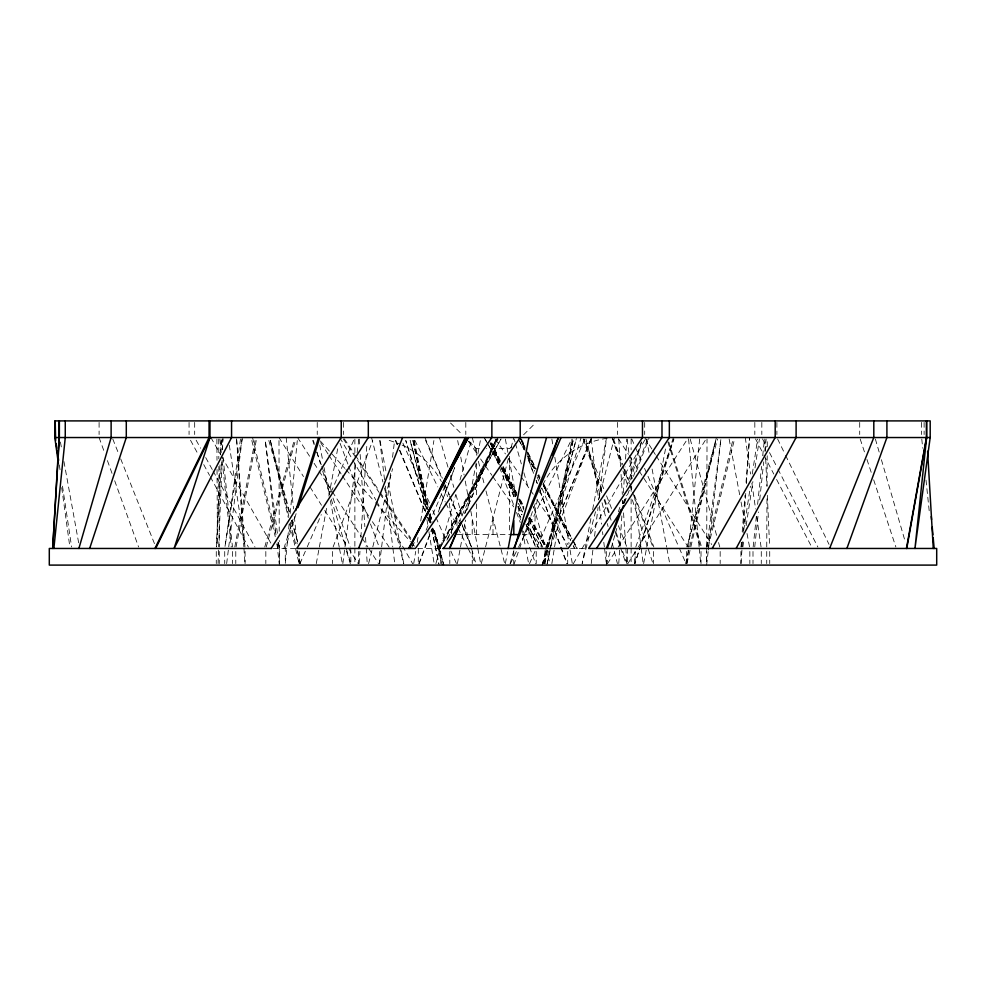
<?xml version="1.0" encoding="UTF-8"?>
<svg xmlns="http://www.w3.org/2000/svg" width="986" height="986" viewBox="0 0 986 986"><rect width="100%" height="100%" fill="white"/><g stroke="black" fill="none" stroke-linecap="round" stroke-linejoin="round"><path stroke-width="0.74" stroke-dasharray="4.93 3.7" d="M706.715 548.191L706.666 563.561L706.629 551.482M706.715 546.663L707.024 439.078M766.738 546.947L766.997 495.28M767.046 486.16L767.207 455.766M767.256 446.658L767.293 439.053M218.054 563.561L218.658 548.191M218.719 546.663L222.084 460.585M222.503 449.838L222.922 439.078M220.038 464.887L216.353 546.947L221.505 461.855M220.519 454.25L221.197 439.053M634.565 563.585L635.132 551.482L635.267 563.585M222.984 437.537L222.244 449.69L221.147 439.053M359.163 563.561L359.964 551.273M360.864 537.432L366.94 443.688M618.764 563.561L619.763 548.191M619.861 546.663L621.858 515.924M622.647 503.624L622.844 500.555M623.349 492.864L625.038 466.735M625.543 459.057L626.837 439.078M741.016 563.561L742.051 548.191M742.162 546.663L742.569 540.513M743.087 532.822L745.786 492.864M746.402 483.645L749.508 437.537L745.86 484.644M741.041 546.947L741.386 542.386M742.212 531.75L745.034 495.28M289.132 524.096L285.274 563.585L285.299 548.462L296.182 513.435M290.167 513.472L297.291 440.569M686.848 563.585L688.401 548.401M688.561 546.873L699.813 437.537M753.156 546.947L756.336 516.553M757.618 504.401L761.599 466.403M762.708 455.766L764.47 439.053M754.734 546.947L758.431 511.993M759.713 499.84L763.731 461.855M764.853 451.218L766.134 439.053M543.73 563.585L545.344 548.462M706.629 565.101L708.182 551.433M708.355 549.917L720.914 439.053L706.629 548.462M379.61 563.585L381.459 548.401M381.644 546.873L390.887 470.951M392.551 457.282L394.585 440.569M591.23 563.585L593.079 548.401M594.558 536.248L598.071 507.396M599.18 498.287L606.39 439.053M226.657 563.585L228.555 548.401M228.74 546.873L242.149 439.053M342.845 563.585L344.804 548.401M345.001 546.873L355.946 461.83M357.117 452.722L358.867 439.053M240.498 439.053L224.944 546.947L242.334 437.537M741.152 546.947L741.842 542.386M743.703 530.234L750.42 486.16M752.281 474.007L757.618 439.053M742.865 546.947L744.023 539.342M746.131 525.674L752.885 481.599M754.993 467.931L759.417 439.053M413.713 563.585L415.71 551.433M417.214 542.325L418.2 536.248M420.702 521.064L433.902 440.569M551.852 563.585L554.342 548.401M554.588 546.873L572.287 439.053M316.272 563.598L319.07 548.598M319.341 547.094L327.179 505.066M328.856 496.069L338.087 446.547M457.393 563.598L460.191 548.598M460.474 547.094L465.515 520.078M467.475 509.577L476.152 463.05M477.84 454.041L480.909 437.537M505.362 563.598L507.605 551.593M234.804 546.959L255.041 440.532M236.061 546.959L256.224 440.532M643.636 563.598L646.496 548.598M646.779 547.094L665.957 446.547M590.885 518.574L582.159 563.598L595.507 511.697M592.623 509.577L606.291 439.041M537.456 499.199L535.312 509.873L534.597 534.597L522.407 534.597M546.897 565.101L549.596 551.593M549.892 550.089L572.053 439.041M547.218 563.598L550.373 548.598M550.681 547.094L573.421 439.041L543.73 565.101M686.922 563.622L716.452 437.537L686.971 546.983L717.598 439.016M706.987 546.983L733.103 439.016M708.244 546.983L734.545 439.016M685.566 563.622L716.095 439.016M368.579 563.622L392.564 468.683M598.539 499.84L614.451 437.537M481.291 563.622L508.394 458.305M511.068 447.915L513.743 437.537M544.112 563.622L576.662 437.537M542.127 565.101L576.255 439.016M266.232 546.983L295.393 440.495M264.778 546.983L294.161 440.495M606.304 565.101L616.805 528.447M623.941 503.513L626.036 496.192M630.658 480.059L641.566 441.938M435.898 563.635L455.766 494.725M459.994 480.059L471.838 439.004M510.095 563.635L513.916 550.434M673.302 437.537L634.947 563.635L673.869 439.004M542.066 565.101L581.136 437.537M283.919 548.462L293.964 516.356M618.321 511.968L620.724 504.672M626.492 487.158L641.393 441.913M539.662 492.753C549.609 463.654 577.204 442.135 607.561 438.252M513.743 565.101L536.569 499.865M635.773 547.02L673.82 438.98M419.198 563.672L431.905 529.272M438.265 512.067L454.669 467.635L438.043 512.067M333.108 547.02L372.745 440.422M418.828 563.672L431.634 529.272M544.099 563.672L591.501 437.537M623.127 503.809L626.393 495.157M633.443 476.435L647.568 438.98M624.434 502.959L629.29 490.153M636.303 471.665L649.244 437.537M545.936 547.045L590.91 438.955M546.084 547.057L591.304 438.943M426.1 530.209L446.522 482.474M464.924 513.361L497.61 437.537M464.628 513.361L496.907 438.943M299.929 563.696L306.634 548.278M307.25 546.873L321.288 514.63M331.062 492.211L354.257 438.943M529.507 563.696L536.359 548.278M536.988 546.873L585.573 437.537M458.539 523.184L496.402 438.943L446.757 540.242M411.384 548.462L414.712 541.61L412.74 545.726M510.354 563.733L517.786 548.647M518.463 547.267L571.855 438.906M446.88 540.242L497.967 438.906L439.818 548.462L501.073 438.869M438.437 548.462L501.825 437.537M573.297 563.77L646.237 437.537M627.749 563.795L637.56 548.179M638.373 546.873L707.024 437.537M607.413 563.807L617.322 548.352M618.148 547.057L688.413 437.537M511.783 446.498L509.626 448.63L486.431 448.63M523.615 434.764L535.447 423.031M468.843 441.161L476.374 448.63L481.562 448.63M456.974 534.597L510.933 534.597M273.208 548.462L296.515 548.462M417.657 548.462L440.717 548.462L440.705 563.585M570.586 548.462L587.188 548.462M389.211 440.372L399.601 443.873M402.066 445.068C418.717 452.426 432.854 465.478 441.371 481.575M450.553 423.031L462.385 434.764M320.314 440.964L344.89 468.412M345.913 469.558L374.569 501.578M375.592 502.724L410.398 541.597M411.421 542.744L414.49 546.17M468.412 441.321L477.125 453.93M480.613 458.971L491.94 475.351M492.803 476.608L513.718 506.866M518.069 513.164L521.557 518.205M525.92 524.515L541.597 547.205M495.009 438.795L505.436 453.93M508.912 458.971L520.201 475.351M521.076 476.608L529.753 489.216M530.628 490.473L533.229 494.257M537.58 500.568L567.985 544.679M344.311 438.807L354.541 454.115M355.391 455.384L379.277 491.09M380.128 492.359L410.829 538.257M343.251 438.807L379.043 492.359M379.893 493.641L410.57 539.539M320.586 442.64L328.116 454.115M328.942 455.384L341.489 474.512M342.315 475.782L369.06 516.59M372.412 521.693L389.125 547.193M618.468 438.832L628.427 454.3M629.253 455.594L638.386 469.78M639.211 471.074L688.179 547.168M297.587 437.537L310.812 458.157M314.115 463.309L318.256 469.755M319.082 471.037L331.481 490.362M332.307 491.657L361.233 536.754M362.059 538.048L367.852 547.057M368.678 548.352L378.587 563.807M278.976 437.537L303.491 476.583M310.035 486.998L321.473 505.226M324.739 510.428L347.627 546.873M348.44 548.179L358.251 563.795M644.684 437.537L652.042 449.283M652.855 450.59L655.308 454.497M656.134 455.803L711.719 544.543M339.763 437.537L375.851 499.988M376.615 501.319L412.703 563.77M484.175 437.537L486.468 441.543M487.232 442.887L499.446 464.27M500.21 465.602L516.245 493.666M519.302 499.015L523.886 507.038M530 517.724L546.799 547.131M210.893 437.537L220.765 454.916M221.517 456.247L270.842 543.113M484.927 438.869L487.91 444.218M488.662 445.561L500.617 466.945M501.356 468.276L517.798 497.683M518.537 499.015L523.776 508.369M529.001 517.724L545.443 547.131M196.14 440.212L200.552 448.223M205.704 457.59L212.323 469.607M213.062 470.951L255.004 547.131M190.52 440.249L198.58 455.125M203.72 464.591L209.574 475.412M210.314 476.768L248.41 547.107M518.353 438.893L524.182 449.715L519.782 441.592M527.83 456.481L535.127 470.002M538.048 475.412L539.515 478.124M543.89 486.234L572.336 538.997M573.076 540.34L577.451 548.462M527.72 456.481L534.942 470.002M537.826 475.412L539.995 479.467M543.606 486.234L571.757 538.997M574.641 544.408L576.81 548.462L572.595 540.242M490.215 442.948L500.259 461.892M503.131 467.302L516.763 493M520.349 499.766L523.936 506.533M529.679 517.354L545.468 547.107M755.522 438.893L763.25 453.77M763.953 455.125L773.788 474.056M776.598 479.467L811.749 547.107M524.872 447.126L519.955 437.537L525.353 448.494M527.67 452.599L536.101 469.04M543.816 484.101L571.892 538.874M762.523 438.906L766.726 447.126M769.524 452.599L777.239 467.66M777.929 469.04L817.875 547.094M490.104 443.01L499.766 462.188M502.527 467.66L516.344 495.058M519.104 500.531L523.936 510.119M528.767 519.708L543.261 548.462M443.799 486.455L447.656 496.624M526.031 449.862L535.472 469.04M543.569 485.469L570.561 540.242M414.823 440.286L437.796 486.911M441.186 493.776L445.241 502.01M445.906 503.378L457.405 526.697M458.071 528.065L467.537 547.267M468.214 548.647L475.646 563.733M777.572 438.906L784.918 453.967M785.583 455.335L829.016 544.358M500.358 460.819L491.644 443.01L500.37 462.816L491.484 443.158M503.045 466.292L516.454 493.69M519.129 499.162L523.825 508.751M528.521 518.34L542.596 547.094M521.397 438.906L524.725 445.758M528.052 452.599L536.027 469.04M538.689 474.512L540.02 477.249M543.348 484.101L570.623 540.242M538.8 548.462L527.448 523.184L538.171 547.057M402.917 443.145L429.711 503.427M432.817 510.428L435.307 516.035M435.935 517.44L445.906 539.872M450.885 551.088L456.493 563.696M631.743 438.943L634.787 445.943M635.403 447.348L642.12 462.767M644.561 468.375L678.75 546.873M679.366 548.278L686.071 563.696M490.917 443.158L499.446 462.816M501.886 468.424L515.284 499.323M518.328 506.336L521.988 514.766M526.253 524.589L535.99 547.057M490.806 443.158L499.286 462.816M501.701 468.424L515.025 499.323M518.044 506.336L521.68 514.766M526.524 525.994L535.608 547.057M425.57 440.348L442.455 479.664M444.871 485.272L449.086 495.108M449.69 496.513L459.944 520.386M462.348 525.994L471.394 547.057M521.458 440.348L525.07 448.766M527.473 454.386L534.671 471.234M537.074 476.854L538.874 481.069M541.881 488.082L567.098 547.057M424.941 437.537L442.32 478.259M444.711 483.867L449.505 495.108M450.097 496.513L460.277 520.386M460.881 521.779L471.665 547.057M395.287 440.348L397.05 444.563M399.404 450.171L425.237 511.956M427.579 517.576L429.933 523.184M432.275 528.804L440.495 548.462M395.793 440.385L397.568 444.649M399.922 450.331L425.336 511.487M427.702 517.182L430.069 522.863M432.435 528.558L440.705 548.462M112.761 438.955L118.431 453.178M120.699 458.872L154.691 544.198M603.728 488.736L583.958 438.955L602.779 493.715M606.55 495.847L611.64 508.64M618.407 525.711L626.886 547.045M340.059 443.306L348.206 464.911M348.748 466.353L368.296 518.205M370.465 523.973L379.154 547.02M490.547 443.306L513.78 505.251M516.491 512.449L520.275 522.531M523.517 531.183L535.694 563.721M613.415 438.98L622.573 463.469M624.73 469.225L629.586 482.191M630.128 483.633L632.285 489.401M634.442 495.157L653.854 547.02M612.725 438.98L622.363 464.911M622.905 466.353L629.327 483.633M629.857 485.075L632.001 490.843M632.544 492.285L652.892 547.02M520.263 437.537L525.057 450.442L521.261 440.409M536.248 480.539L537.321 483.399M539.983 490.572L567.172 563.672M536.088 480.539L537.148 483.399M539.798 490.572L566.802 563.672M99.093 437.537L104.812 453.387M107.412 460.585L112.096 473.551M114.684 480.749L138.595 547.02M312.685 440.422L314.201 444.735M316.74 451.945L321.313 464.911M321.818 466.353L330.951 492.285M332.972 498.041L350.227 547.02M622.634 551.236L626.973 563.721M604.775 499.483L609.249 512.449M616.201 532.613L621.673 548.462M583.219 438.992L602.126 494.072M604.11 499.865L609.089 514.372M609.582 515.814L611.086 520.164M615.054 531.762L626.011 563.647M860.186 438.992L865.005 453.597M866.94 459.427L871.279 472.565M873.682 479.862L895.867 547.008M612.183 437.537L621.094 465.084M622.967 470.877L627.182 483.929M632.334 499.865L652.954 563.647M668.779 441.913L701.625 547.008M667.867 441.913L700.565 547.008M432.706 528.447L443.934 565.101M432.669 528.447L443.873 565.101L433.84 528.015M313.351 440.471L314.251 443.404M316.925 452.204L320.499 463.925M322.73 471.259L329.435 493.259M331.222 499.126L350.88 563.635L350.733 548.462M346.53 551.236L350.313 563.721M875.371 439.016L879.241 452.327M881.398 459.722L905.481 542.546M514.162 439.004L515.012 441.938M515.431 443.404L521.347 463.925M523.886 472.725L528.545 488.859M533.611 506.447L550.102 563.635M439.411 437.537L448.322 468.325M450.442 475.659L453.843 487.392M455.963 494.725L462.323 516.713M464.443 524.047L475.905 563.635M268.821 440.495L289.785 514.445M291.462 520.361L298.166 544.025M690.2 439.016L716.933 536.63M718.56 542.546L719.768 546.983M428.22 507.248L410.139 440.508L427.714 508.739M430.216 514.667L432.225 522.087M270.349 440.495L290.266 514.445M291.856 520.361L298.228 544.025M472.257 437.537L476.842 455.335M478.37 461.275L484.471 485.001M485.999 490.942L504.709 563.622M429.243 514.667L431.165 522.087M432.694 528.015L442.27 565.101L433.544 528.015M371.549 437.537L382.913 482.031M384.429 487.971L403.755 563.622L400.932 548.598M585.943 439.016L600.56 496.87M602.064 502.798L605.811 517.638M607.302 523.566L608.054 526.536M612.17 542.855L617.421 563.622M288.812 516.146L270.275 440.508L288.306 517.638M290.266 522.087L295.714 544.334M297.168 550.274L300.434 563.622M251.812 440.495L275.242 536.63M277.041 544.025L278.114 548.462M252.539 437.537L276.511 536.63M277.941 542.546L279.371 548.462L279.371 563.585L279.26 540.513M412.961 440.508L428.663 507.248M430.056 513.188L432.151 522.087M289.699 523.566L299.078 563.622M412.9 440.545L427.419 509.577M428.996 517.083L430.266 523.085M431.523 529.088L438.782 563.598M449.345 503.205L451.403 520.731L451.403 534.597M414.243 440.545L427.727 508.073M428.922 514.076L430.722 523.085M431.917 529.088L439.103 565.101M380.004 440.545L386.105 472.06M388.139 482.561L400.636 547.094M729.135 439.041L739.907 495.995M741.041 501.997L745.589 525.982M747.006 533.475L749.557 546.959M319.76 445.043L322.903 461.547M324.049 467.549L329.201 494.565M330.347 500.568L339.221 547.094M339.504 548.598L342.364 563.598M646.508 439.041L649.034 452.549M652.103 469.053L666.659 547.094M666.93 548.598L669.728 563.598M505.362 439.041L507.889 452.549M509.01 458.552L516.011 496.069M517.97 506.57L520.485 520.078M522.444 530.579L525.526 547.094M525.809 548.598L528.607 563.598M457.677 440.545L458.515 445.043M460.758 457.048L464.11 475.055M465.232 481.057L469.718 505.066M470.84 511.068L477.557 547.094M477.84 548.598L480.638 563.598M60.429 442.036L61.514 448.026M63.954 461.522L78.868 543.964M551.852 439.053L553.097 446.646M554.835 457.282L569.045 543.841M570.044 549.917L572.287 563.585M413.972 440.569L425.681 511.944M426.926 519.548L427.924 525.612M428.922 531.688L434.148 563.585M229.307 445.13L244.848 546.947M59.296 464.887L60.22 470.963M62.5 486.16L71.621 546.947M745.28 437.537L750.543 474.007M751.862 483.128L755.584 508.961M756.681 516.553L761.056 546.947M61.711 487.676L69.846 546.947M277.386 533.266L265.308 440.582L276.105 536.248M278.582 542.386L279.371 548.462M627.133 439.053L628.883 452.722M629.857 460.314L632.211 478.543M634.355 495.243L640.999 546.873M641.196 548.401L643.155 563.585M591.23 439.053L598.625 499.803M599.365 505.88L601.583 524.096M602.508 531.688L602.877 534.732M603.802 542.325L604.356 546.873M604.541 548.401L606.39 563.585M379.795 440.569L384.602 480.059M385.341 486.135L392.736 546.873M392.921 548.401L394.77 563.585M276.967 543.841L279.371 565.101M219.866 439.053L221.308 452.734M222.109 460.326L231.266 546.947M223.058 457.294L232.474 546.947M921.774 439.053L922.723 448.174M926.014 480.083L929.317 511.993M286.186 437.537L293.532 508.912M294.309 516.504L297.119 543.841M297.908 551.433L299.152 563.585M688.561 439.053L699.099 546.873M699.247 548.401L700.726 563.585M244.959 546.947L236.492 437.537L243.838 546.663M243.949 548.191L244.984 563.561M618.764 439.078L620.551 466.735M621.057 474.426L622.351 494.405M622.745 500.555L622.942 503.624M623.546 512.843L625.74 546.663M625.839 548.191L626.837 563.561M359.163 439.078L359.668 446.757M360.161 454.447L364.845 526.684M365.547 537.432L366.139 546.663M366.237 548.191L367.236 563.561M764.803 439.053L765.346 451.218M765.691 458.81L766.911 486.16M767.33 495.28L769.647 546.947M218.707 439.053L218.818 458.81M218.855 466.403L219.262 546.947M216.883 439.053L216.994 460.326M217.043 469.447L217.425 546.947M278.989 440.606L279.235 531.294M924.116 422.415L924.116 434.518M921.614 422.415L921.614 434.518M859.706 422.415L859.706 434.518M776.894 422.415L776.894 434.518M769.721 551.482L769.721 563.585M766.726 551.482L766.726 563.585M761.821 422.415L761.821 434.518M761.278 551.482L761.278 563.585M754.82 422.415L754.82 434.518M752.996 551.482L752.996 563.585M749.841 551.482L749.841 563.585M740.917 551.482L740.917 563.585M720.174 551.482L720.174 563.585M701.021 551.482L701.021 563.585M686.576 551.482L686.576 563.585M653.422 551.482L653.422 563.585M644.684 422.415L644.684 434.518M631.126 439.078L631.126 449.838M631.126 457.516L631.126 479.036M631.126 486.714L631.126 491.324M631.126 499.015L631.126 546.663M631.126 548.191L631.126 563.561M627.453 548.462L627.453 563.585M617.63 422.415L617.63 434.518M606.304 551.482L606.304 563.585M567.702 551.482L567.702 563.585M545.344 551.482L545.344 563.585M536.211 551.482L536.211 563.585M529.026 520.731L529.026 534.597M513.743 551.482L513.743 563.585M509.626 456.308L509.626 529.987M493 520.731L493 534.597M476.374 448.63L476.374 456.308M476.374 463.987L476.374 496.217M476.374 503.895L476.374 534.597M472.195 520.731L472.208 534.597M472.257 551.482L472.257 563.585M465.799 422.415L465.799 434.518M456.974 520.731L456.974 526.894M449.789 551.482L449.789 563.585M418.298 548.462L418.298 563.585M379.696 551.482L379.696 563.585M358.547 551.482L358.547 563.585M354.874 439.078L354.874 455.976M354.874 463.666L354.874 546.663M354.874 548.191L354.874 563.561M343.448 422.415L343.448 434.518M332.578 551.482L332.578 563.585M317.245 422.415L317.245 434.518M299.424 551.482L299.424 563.585M265.826 551.482L265.826 563.585M245.083 551.482L245.083 563.585M235.777 551.482L235.777 563.585M232.634 551.482L232.634 563.585M224.722 551.482L224.722 563.585M219.274 551.482L219.274 563.585M216.279 551.482L216.279 563.585M194.673 422.415L194.673 434.518M189.065 422.415L189.065 434.518M99.093 422.415L99.093 434.518M574.616 548.462L573.26 545.726L574.616 548.462M515.456 496.513L502.848 468.424L515.493 496.513M522.395 511.956L518.611 503.526L522.42 511.956M533.586 473.366L527.72 457.603L533.438 473.366M426.864 509.38L405.764 440.471L426.839 509.38M430.907 522.58L429.12 516.713L430.87 522.58"/><path stroke-width="1.48" d="M53.86 548.462L65.261 437.537L65.261 420.899M926.63 420.899L926.63 437.537L914.959 548.462L930.192 437.537L930.192 420.899L54.834 420.899L54.834 437.537L58.371 463.371M906.763 548.462L926.63 437.537M906.43 548.462L926.483 437.537L926.483 420.899M508.16 548.598L528.89 437.537M78.88 548.462L111.122 437.537L111.122 420.899M514.766 547.501L546.589 437.537M298.006 507.593L319.772 437.537M295.788 510.514L318.589 437.537M209.969 420.899L209.969 437.537L174.091 548.462L231.562 437.537L231.562 420.899M89.652 548.462L126.294 437.537L126.294 420.899M552.296 454.928L558.384 437.537L513.743 548.462L561.059 437.537M846.888 548.462L886.907 437.537L886.907 420.899M465.786 437.537L463.334 443.158M606.304 548.462L620.958 509.565M607.179 548.462L623.362 505.793M358.547 548.462L402.596 437.537M829.608 548.462L873.806 437.537L873.806 420.899M449.789 548.462L461.288 521.779M449.394 548.462L460.363 523.184M436.662 496.426L465.269 437.537M154.925 548.462L209.057 437.537L209.057 420.899M155.689 548.462L209.969 437.537M443.774 482.733L447.151 475.881M452.549 464.924L466.045 437.537L409.19 548.462L410.632 545.751M412.074 543.052L468.375 437.537L408.549 548.462M736.123 548.462L796.109 437.537L796.109 420.899M712.2 548.462L775.193 437.537L775.193 420.899M271.15 548.462L341.242 437.537L341.242 420.899M596.493 548.462L669.346 437.537L669.346 420.899M443.527 548.462L520.201 437.537L520.201 420.899M54.834 437.537L930.192 437.537M510.933 534.597L519.536 534.597M271.68 548.462L49.3 548.462L49.3 565.101L936.7 565.101L936.7 548.462L588.58 548.462L661.988 437.537L661.988 420.899M442.739 548.462L568.293 548.462L642.478 437.537L642.478 420.899M55.647 440.582L55.191 420.899M56.103 443.614L56.794 448.174M57.25 451.218L57.706 454.25M58.162 457.294L58.618 460.326M931.277 516.553L931.548 519.597M932.238 527.19L932.929 534.782M933.2 537.826L934.161 548.462M927.592 451.218L933.274 548.462M513.805 520.731L513.805 534.597M491.866 420.899L491.866 437.537L415.414 548.462L296.774 548.462L368.32 437.537L368.32 420.899M59.37 420.899L59.37 437.537L52.677 548.462L59.123 437.537L59.123 420.899"/></g></svg>
